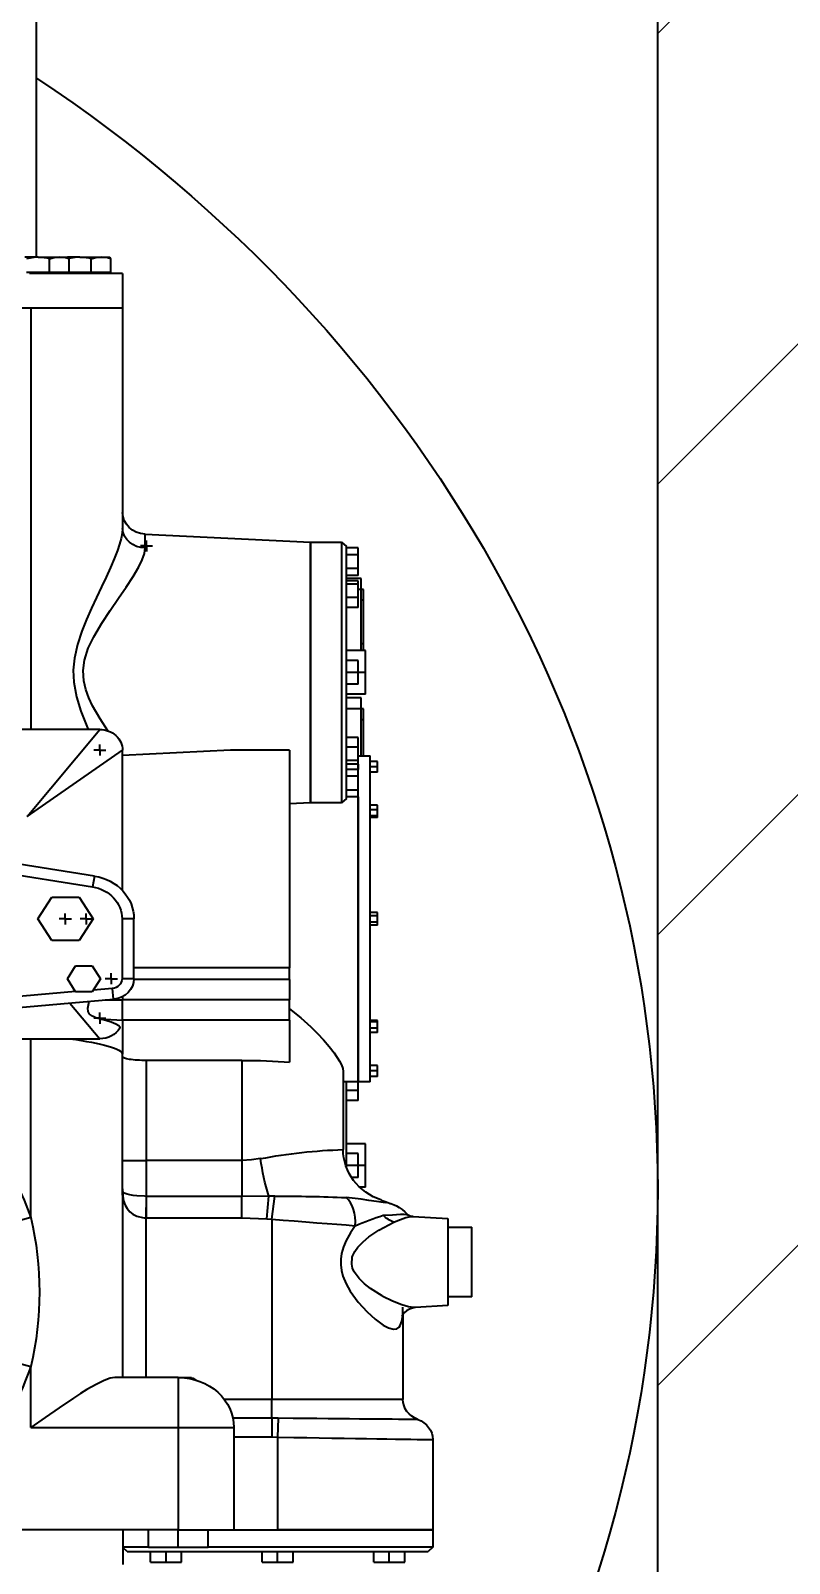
# Model space of a CAD drawing. Extents: x -12047294 to -5625356, y -1456591 to -622873.
# Drawn here: x -5746247 to -5745950, y -680175 to -679574 of the extents above; entities that cross this region are included whole.
import ezdxf

# ---------------------------------------------------------------- set-up
doc = ezdxf.new("R2010")
doc.units = 0
doc.header["$LTSCALE"] = 10
doc.header["$MEASUREMENT"] = 0
doc.layers.add('A-TEXTROOM-报建', color=210, linetype='Continuous')
doc.layers.add('M-DUCT', color=156, linetype='Continuous', lineweight=25)
doc.layers.add('M-W-EQUIP', color=156, linetype='Continuous', lineweight=35)

# ---------------------------------------------------------------- blocks, each defined once
blk = doc.blocks.new('300RT')
at = {"layer": 'M-W-EQUIP'}
for p, q in [((0, 0), (0, 1550)), ((274.18, 805.66, 0), (274.18, 1550, 0)), ((241.38, 805.07, 0), (243.51, 805.5, 0)), ((241.38, 800.6, 0), (241.38, 805.07, 0)), ((245.72, 805.66, 0), (242.02, 805.66, 0)), ((243.51, 805.5, 0), (245.72, 805.66, 0)), ((255.12, 805.66, 0), (245.72, 805.66, 0)), ((250.06, 805.07, 0), (251.03, 805.27, 0)), ((250.06, 800.6, 0), (250.06, 805.07, 0)), ((251.03, 805.27, 0), (255.12, 805.66, 0)), ((255.12, 805.66, 0), (256.25, 805.63, 0)), ((255.12, 805.66, 0), (260.53, 805.66, 0)), ((256.25, 805.63, 0), (259.81, 805.12, 0)), ((259.81, 805.07, 0), (261.93, 805.5, 0)), ((259.81, 800.6, 0), (259.81, 805.07, 0)), ((264.15, 805.66, 0), (260.44, 805.66, 0)), ((261.93, 805.5, 0), (264.15, 805.66, 0)), ((273.54, 805.66, 0), (264.15, 805.66, 0)), ((268.49, 805.07, 0), (269.46, 805.27, 0)), ((268.49, 800.6, 0), (268.49, 805.07, 0)), ((269.46, 805.27, 0), (273.54, 805.66, 0)), ((273.54, 805.66, 0), (274.67, 805.63, 0)), ((273.54, 805.66, 0), (279.32, 805.66, 0)), ((274.67, 805.63, 0), (278.6, 805.07, 0)), ((236.22, 800.16, 0), (236.22, 788.42, 0)), ((236.22, 800.16, 0), (277.31, 800.16, 0)), ((245.72, 800.6, 0), (241.38, 800.6, 0)), ((242.02, 800.6, 0), (242.02, 800.16, 0)), ((250.06, 800.6, 0), (245.72, 800.6, 0)), ((255.12, 800.6, 0), (250.06, 800.6, 0)), ((259.81, 800.6, 0), (255.12, 800.6, 0)), ((264.15, 800.6, 0), (259.81, 800.6, 0)), ((260.44, 800.6, 0), (260.44, 800.16, 0)), ((268.49, 800.6, 0), (264.15, 800.6, 0)), ((273.54, 800.6, 0), (268.49, 800.6, 0)), ((278.6, 800.6, 0), (273.54, 800.6, 0)), ((236.22, 788.42, 0), (276.78, 788.42, 0)), ((236.22, 788.42, 0), (236.22, 714.03, 0)), ((276.78, 788.42, 0), (276.78, 646.09, 0)), ((276.78, 788.42, 0), (514.55, 788.42, 0)), ((139.52, 709.41, 0), (137.41, 707.94, 0)), ((153.21, 709.41, 0), (139.52, 709.41, 0)), ((139.52, 709.41, 0), (139.52, 621.37, 0)), ((226.24, 712.07, 0), (153.21, 709.41, 0)), ((153.21, 621.37, 0), (153.21, 709.41, 0)), ((153.21, 709.41, 0), (153.21, 621.37, 0)), ((225.69, 708.08, 0), (225.69, 709.95, 0)), ((226.24, 707.43, 0), (226.24, 712.07, 0)), ((236.22, 714.03, 0), (236.38, 712.41, 0)), ((236.38, 712.41, 0), (236.81, 710.65, 0)), ((236.81, 710.65, 0), (237.52, 708.68, 0)), ((132.14, 707.46, 0), (137.41, 707.46, 0)), ((132.14, 705.13, 0), (132.14, 707.46, 0)), ((132.14, 700.47, 0), (132.14, 705.13, 0)), ((132.14, 705.13, 0), (137.41, 705.13, 0)), ((137.41, 622.83, 0), (137.41, 707.94, 0)), ((225.69, 708.08, 0), (223.01, 708.08, 0)), ((225.69, 708.08, 0), (225.69, 706.22, 0)), ((225.69, 708.08, 0), (228.37, 708.08, 0)), ((226.59, 705.53, 0), (226.24, 707.43, 0)), ((227.55, 703.38, 0), (226.59, 705.53, 0)), ((237.52, 708.68, 0), (238.43, 706.6, 0)), ((238.43, 706.6, 0), (239.89, 703.75, 0)), ((132.14, 700.47, 0), (137.41, 700.47, 0)), ((132.14, 698.14, 0), (132.14, 700.47, 0)), ((229.03, 701.02, 0), (227.55, 703.38, 0)), ((231.54, 697.71, 0), (229.03, 701.02, 0)), ((239.89, 703.75, 0), (241.57, 700.76, 0)), ((241.57, 700.76, 0), (243.48, 697.58, 0)), ((130.88, 697.08, 0), (137.41, 697.08, 0)), ((130.88, 693.41, 0), (130.88, 697.08, 0)), ((132.14, 698.14, 0), (137.41, 698.14, 0)), ((132.14, 696.34, 0), (137.41, 696.34, 0)), ((132.14, 695.14, 0), (132.14, 696.34, 0)), ((132.14, 690.64, 0), (132.14, 695.14, 0)), ((132.14, 695.14, 0), (137.41, 695.14, 0)), ((234.57, 694.15, 0), (231.54, 697.71, 0)), ((237.94, 690.4, 0), (234.57, 694.15, 0)), ((243.48, 697.58, 0), (245.51, 694.29, 0)), ((245.51, 694.29, 0), (247.72, 690.72, 0)), ((129.83, 693.41, 0), (130.88, 693.41, 0)), ((129.83, 689.74, 0), (129.83, 693.41, 0)), ((129.83, 689.74, 0), (130.88, 689.74, 0)), ((129.83, 675.07, 0), (129.83, 689.74, 0)), ((130.88, 672.72, 0), (130.88, 693.41, 0)), ((130.88, 693.41, 0), (132.14, 693.41, 0)), ((132.14, 687.34, 0), (132.14, 690.64, 0)), ((132.14, 690.64, 0), (137.41, 690.64, 0)), ((241.65, 686.31, 0), (237.94, 690.4, 0)), ((247.72, 690.72, 0), (249.96, 687.05, 0)), ((132.14, 687.34, 0), (137.41, 687.34, 0)), ((245.4, 681.99, 0), (241.65, 686.31, 0)), ((249.96, 687.05, 0), (252.17, 683.22, 0)), ((248.92, 677.42, 0), (245.4, 681.99, 0)), ((252.17, 683.22, 0), (254.23, 679.28, 0)), ((254.23, 679.28, 0), (256.15, 674.82, 0)), ((129.83, 675.07, 0), (130.88, 675.07, 0)), ((129.83, 672.72, 0), (129.83, 675.07, 0)), ((251.33, 673.58, 0), (248.92, 677.42, 0)), ((253.05, 669.52, 0), (251.33, 673.58, 0)), ((256.15, 674.82, 0), (257.5, 670.16, 0)), ((128.98, 672.72, 0), (137.41, 672.72, 0)), ((128.98, 665.39, 0), (128.98, 672.72, 0)), ((132.14, 665.39, 0), (132.14, 669.42, 0)), ((132.14, 669.42, 0), (137.41, 669.42, 0)), ((253.64, 666.03, 0), (253.05, 669.52, 0)), ((257.5, 670.16, 0), (257.98, 666.16, 0)), ((128.98, 658.05, 0), (128.98, 665.39, 0)), ((128.98, 665.39, 0), (132.14, 665.39, 0)), ((132.14, 665.39, 0), (137.41, 665.39, 0)), ((132.14, 661.35, 0), (132.14, 665.39, 0)), ((253.37, 662.52, 0), (253.64, 666.03, 0)), ((257.98, 666.16, 0), (257.76, 662.08, 0)), ((128.98, 658.05, 0), (137.41, 658.05, 0)), ((132.14, 661.35, 0), (137.41, 661.35, 0)), ((251.11, 656.78, 0), (252.47, 659.6, 0)), ((252.47, 659.6, 0), (253.37, 662.52, 0)), ((257.76, 662.08, 0), (256.58, 657.17, 0)), ((129.83, 649.39, 0), (129.83, 653.06, 0)), ((129.83, 653.06, 0), (130.88, 653.06, 0)), ((130.88, 656.73, 0), (137.41, 656.73, 0)), ((130.88, 653.06, 0), (130.88, 656.73, 0)), ((130.88, 637.14, 0), (130.88, 653.06, 0)), ((130.88, 653.06, 0), (137.41, 653.06, 0)), ((246.17, 649.74, 0), (249.43, 654.08, 0)), ((249.43, 654.08, 0), (251.11, 656.78, 0)), ((254.63, 652.33, 0), (251.34, 646.09, 0)), ((256.58, 657.17, 0), (254.63, 652.33, 0)), ((129.83, 637.14, 0), (129.83, 649.39, 0)), ((129.83, 649.39, 0), (130.88, 649.39, 0)), ((242.67, 645.63, 0), (246.17, 649.74, 0)), ((132.14, 643.43, 0), (137.41, 643.43, 0)), ((132.14, 640.13, 0), (132.14, 643.43, 0)), ((278.36, 616.74, 0), (246.23, 646.09, 0)), ((246.23, 646.09, 0), (507.7, 646.09, 0)), ((132.14, 637.14, 0), (126.88, 637.14, 0)), ((126.88, 527.09, 0), (126.88, 637.14, 0)), ((132.14, 635.63, 0), (132.14, 640.13, 0)), ((132.14, 640.13, 0), (137.41, 640.13, 0)), ((162.48, 639.12, 0), (188.61, 639.12, 0)), ((162.48, 639.12, 0), (162.48, 565.56, 0)), ((188.61, 639.12, 0), (236.22, 637.36, 0)), ((236.22, 591.65, 0), (236.22, 639.12, 0)), ((278.36, 616.74, 0), (236.22, 639.12, 0)), ((246.23, 639.12, 0), (243.56, 639.12, 0)), ((246.23, 639.12, 0), (246.23, 640.98, 0)), ((246.23, 639.12, 0), (246.23, 637.26, 0)), ((246.23, 639.12, 0), (248.91, 639.12, 0)), ((123.72, 633.47, 0), (123.72, 635.31, 0)), ((123.72, 635.31, 0), (126.88, 635.31, 0)), ((123.72, 631.64, 0), (123.72, 633.47, 0)), ((123.72, 633.47, 0), (126.88, 633.47, 0)), ((123.72, 631.64, 0), (126.88, 631.64, 0)), ((132.14, 635.63, 0), (137.41, 635.63, 0)), ((132.14, 634.43, 0), (132.14, 635.63, 0)), ((132.14, 634.43, 0), (137.41, 634.43, 0)), ((132.14, 632.63, 0), (132.14, 634.43, 0)), ((132.14, 634.43, 0), (132.14, 632.63, 0)), ((132.14, 632.63, 0), (137.41, 632.63, 0)), ((132.14, 630.3, 0), (132.14, 632.63, 0)), ((132.14, 625.64, 0), (132.14, 630.3, 0)), ((132.14, 630.3, 0), (137.41, 630.3, 0)), ((132.14, 623.31, 0), (132.14, 625.64, 0)), ((132.14, 625.64, 0), (137.41, 625.64, 0)), ((132.14, 623.31, 0), (137.41, 623.31, 0)), ((132.14, 527.09, 0), (132.14, 623.31, 0)), ((132.14, 623.31, 0), (132.14, 527.09, 0)), ((137.41, 622.83, 0), (139.52, 621.37, 0)), ((139.52, 621.37, 0), (153.21, 621.37, 0)), ((153.21, 621.37, 0), (162.48, 621.03, 0)), ((123.72, 620.48, 0), (126.88, 620.48, 0)), ((123.72, 618.98, 0), (123.72, 620.48, 0)), ((123.72, 618.98, 0), (126.88, 618.98, 0)), ((123.72, 616.93, 0), (123.72, 618.98, 0)), ((123.72, 616.93, 0), (126.88, 616.93, 0)), ((123.72, 616.38, 0), (123.72, 616.93, 0)), ((123.72, 616.38, 0), (126.88, 616.38, 0)), ((248.62, 596.57, 0), (407.4, 615.86, 0)), ((408.3, 612.25, 0), (249.52, 592.96, 0)), ((248.62, 596.57, 0), (249.52, 592.96, 0)), ((255.32, 589.45, 0), (249.24, 582.12, 0)), ((267.48, 589.45, 0), (255.32, 589.45, 0)), ((273.57, 582.12, 0), (267.48, 589.45, 0)), ((123.72, 583.17, 0), (123.72, 584.23, 0)), ((123.72, 584.23, 0), (126.88, 584.23, 0)), ((123.72, 583.17, 0), (126.88, 583.17, 0)), ((123.72, 581.06, 0), (123.72, 583.17, 0)), ((123.72, 580, 0), (123.72, 581.06, 0)), ((123.72, 581.06, 0), (126.88, 581.06, 0)), ((123.72, 580, 0), (126.88, 580, 0)), ((231.17, 582.12, 0), (236.44, 582.12, 0)), ((231.17, 561.91, 0), (231.17, 582.12, 0)), ((236.44, 582.12, 0), (236.44, 561.91, 0)), ((249.24, 582.12, 0), (255.32, 574.78, 0)), ((252.24, 582.12, 0), (249.56, 582.12, 0)), ((252.24, 582.12, 0), (252.24, 583.98, 0)), ((252.24, 582.12, 0), (252.24, 580.25, 0)), ((252.24, 582.12, 0), (254.91, 582.12, 0)), ((261.51, 582.12, 0), (258.83, 582.12, 0)), ((261.51, 582.12, 0), (261.51, 583.98, 0)), ((261.51, 582.12, 0), (261.51, 580.25, 0)), ((261.51, 582.12, 0), (264.18, 582.12, 0)), ((267.48, 574.78, 0), (273.57, 582.12, 0)), ((255.32, 574.78, 0), (267.48, 574.78, 0)), ((162.48, 565.56, 0), (231.17, 565.56, 0)), ((162.48, 561.68, 0), (162.48, 565.56, 0)), ((249.64, 566.31, 0), (245.99, 561.91, 0)), ((256.94, 566.31, 0), (249.64, 566.31, 0)), ((260.59, 561.91, 0), (256.94, 566.31, 0)), ((162.48, 561.68, 0), (162.48, 554.73, 0)), ((162.48, 561.68, 0), (231.17, 561.68, 0)), ((231.17, 561.91, 0), (236.44, 561.91, 0)), ((241.18, 561.91, 0), (238.5, 561.91, 0)), ((241.18, 561.91, 0), (241.18, 563.77, 0)), ((241.18, 561.91, 0), (241.18, 560.05, 0)), ((241.18, 561.91, 0), (243.85, 561.91, 0)), ((245.99, 561.91, 0), (249.64, 557.51, 0)), ((256.94, 557.51, 0), (260.59, 561.91, 0)), ((162.48, 547.86, 0), (162.48, 554.73, 0)), ((162.48, 554.73, 0), (236.22, 554.73, 0)), ((236.22, 555.85, 0), (236.22, 554.73, 0)), ((243.96, 554.73, 0), (236.22, 554.73, 0)), ((236.22, 547.86, 0), (236.22, 554.73, 0)), ((240.23, 554.97, 0), (240.73, 558.62, 0)), ((442.67, 541.62, 0), (240.23, 554.97, 0)), ((240.73, 558.62, 0), (249.18, 558.07, 0)), ((249.64, 557.51, 0), (256.94, 557.51, 0)), ((251.16, 553.63, 0), (250.95, 554.27, 0)), ((256.98, 557.55, 0), (382.89, 549.25, 0)), ((162.48, 551.7, 0), (157.59, 548.74, 0)), ((259.46, 553.7, 0), (246.23, 541.62, 0)), ((246.23, 548.59, 0), (246.23, 550.45, 0)), ((247.98, 548.68, 0), (249.53, 549.21, 0)), ((249.53, 549.21, 0), (250.82, 549.97, 0)), ((250.82, 549.97, 0), (251.46, 550.84, 0)), ((251.57, 551.91, 0), (251.16, 553.63, 0)), ((251.46, 550.84, 0), (251.57, 551.91, 0)), ((123.72, 547.85, 0), (126.88, 547.85, 0)), ((123.72, 547.3, 0), (123.72, 547.85, 0)), ((123.72, 547.3, 0), (126.88, 547.3, 0)), ((123.72, 545.25, 0), (123.72, 547.3, 0)), ((123.72, 543.76, 0), (123.72, 545.25, 0)), ((123.72, 545.25, 0), (126.88, 545.25, 0)), ((123.72, 543.76, 0), (126.88, 543.76, 0)), ((153.13, 545.67, 0), (150.16, 543.42, 0)), ((157.59, 548.74, 0), (153.13, 545.67, 0)), ((162.48, 547.86, 0), (236.22, 547.86, 0)), ((162.48, 547.86, 0), (162.48, 533.72, 0)), ((246.34, 548.34, 0), (236.22, 547.86, 0)), ((236.22, 547.86, 0), (236.22, 536.39, 0)), ((237.79, 546.07, 0), (237.4, 545.64, 0)), ((237.4, 545.64, 0), (237.47, 545.22, 0)), ((239.12, 546.72, 0), (237.79, 546.07, 0)), ((241.27, 547.36, 0), (239.12, 546.72, 0)), ((243.57, 547.87, 0), (241.27, 547.36, 0)), ((246.23, 548.59, 0), (243.56, 548.59, 0)), ((246.34, 548.34, 0), (243.57, 547.87, 0)), ((246.23, 548.59, 0), (246.23, 546.72, 0)), ((246.23, 548.59, 0), (248.91, 548.59, 0)), ((246.34, 548.34, 0), (247.98, 548.68, 0)), ((145, 539.01, 0), (142.88, 536.91, 0)), ((147.47, 541.21, 0), (145, 539.01, 0)), ((150.16, 543.42, 0), (147.47, 541.21, 0)), ((442.67, 541.62, 0), (246.23, 541.62, 0)), ((276.78, 481.24, 0), (276.78, 541.62, 0)), ((140.48, 534.09, 0), (139.62, 532.78, 0)), ((142.88, 536.91, 0), (140.48, 534.09, 0)), ((183.55, 534.31, 0), (225.69, 534.31, 0)), ((183.55, 534.31, 0), (183.55, 500.53, 0)), ((225.69, 500.53, 0), (225.69, 534.31, 0)), ((236.22, 490.92, 0), (236.22, 536.39, 0)), ((123.72, 530.76, 0), (123.72, 532.59, 0)), ((123.72, 532.59, 0), (126.88, 532.59, 0)), ((123.72, 528.93, 0), (123.72, 530.76, 0)), ((123.72, 530.76, 0), (126.88, 530.76, 0)), ((123.72, 528.93, 0), (126.88, 528.93, 0)), ((138.78, 530.26, 0), (138.78, 504.2, 0)), ((139.05, 531.59, 0), (138.8, 530.54, 0)), ((138.8, 530.54, 0), (138.82, 530.26, 0)), ((139.62, 532.78, 0), (139.05, 531.59, 0)), ((126.88, 527.09, 0), (132.14, 527.09, 0)), ((132.14, 527.09, 0), (138.78, 527.09, 0)), ((132.14, 524.1, 0), (132.14, 527.09, 0)), ((132.14, 520.8, 0), (132.14, 524.1, 0)), ((132.14, 524.1, 0), (137.41, 524.1, 0)), ((137.41, 498.26, 0), (137.41, 527.09, 0)), ((132.14, 520.8, 0), (137.41, 520.8, 0)), ((128.98, 498.85, 0), (128.98, 506.18, 0)), ((128.98, 506.18, 0), (137.41, 506.18, 0)), ((132.14, 498.85, 0), (132.14, 502.88, 0)), ((132.14, 502.88, 0), (137.41, 502.88, 0)), ((138.82, 504.2, 0), (138.84, 504.2, 0)), ((128.98, 491.51, 0), (128.98, 498.85, 0)), ((128.98, 498.85, 0), (132.14, 498.85, 0)), ((132.14, 498.85, 0), (137.41, 498.85, 0)), ((132.14, 494.81, 0), (132.14, 498.85, 0)), ((175.26, 501.14, 0), (179.33, 500.7, 0)), ((179.33, 500.7, 0), (183.55, 500.53, 0)), ((183.55, 500.53, 0), (183.55, 488.4, 0)), ((183.55, 500.53, 0), (225.69, 500.53, 0)), ((225.69, 488.4, 0), (225.69, 500.53, 0)), ((236.22, 500.53, 0), (225.69, 500.53, 0)), ((132.14, 494.81, 0), (135.11, 494.81, 0)), ((120.73, 486.75, 0), (120.26, 486.62, 0)), ((121.26, 486.88, 0), (120.28, 486.54, 0)), ((121.69, 487.02, 0), (120.73, 486.75, 0)), ((121.7, 487.01, 0), (121.26, 486.88, 0)), ((121.86, 487.07, 0), (121.7, 487.01, 0)), ((124.18, 486.62, 0), (127.54, 487.04, 0)), ((127.54, 487.04, 0), (130.96, 487.46, 0)), ((128.98, 491.51, 0), (131.49, 491.51, 0)), ((130.96, 487.46, 0), (137.56, 487.99, 0)), ((135.64, 486.25, 0), (136.54, 487.2, 0)), ((136.54, 487.2, 0), (137.56, 487.99, 0)), ((170.38, 480.71, 0), (169.01, 488.49, 0)), ((169.01, 488.49, 0), (171.68, 488.46, 0)), ((172.46, 480.85, 0), (171.68, 488.46, 0)), ((171.68, 488.46, 0), (183.55, 488.4, 0)), ((183.55, 481.12, 0), (183.55, 488.4, 0)), ((183.55, 488.4, 0), (225.69, 488.4, 0)), ((225.69, 488.4, 0), (225.71, 488.4, 0)), ((225.69, 481.12, 0), (225.69, 488.4, 0)), ((225.71, 488.4, 0), (226.58, 488.41, 0)), ((225.75, 481.12, 0), (225.71, 488.4, 0)), ((226.58, 488.41, 0), (229.94, 488.55, 0)), ((229.94, 488.55, 0), (231.57, 488.69, 0)), ((231.57, 488.69, 0), (232.97, 488.87, 0)), ((232.97, 488.87, 0), (234.19, 489.1, 0)), ((234.19, 489.1, 0), (235.1, 489.34, 0)), ((235.1, 489.34, 0), (235.74, 489.62, 0)), ((235.78, 486.91, 0), (235.13, 485.47, 0)), ((235.74, 489.62, 0), (236.1, 489.94, 0)), ((236.14, 488.47, 0), (235.78, 486.91, 0)), ((236.22, 490.92, 0), (236.27, 490.16, 0)), ((236.27, 490.16, 0), (236.27, 427.17, 0)), ((107.92, 481.62, 0), (92.64, 480.87, 0)), ((108.94, 481.62, 0), (107.93, 481.56, 0)), ((111.23, 481.29, 0), (108.94, 481.62, 0)), ((110.3, 482.12, 0), (110.25, 482.07, 0)), ((111.54, 483.13, 0), (110.3, 482.12, 0)), ((110.66, 482.24, 0), (110.44, 482.15, 0)), ((111.84, 482.36, 0), (110.66, 482.24, 0)), ((112.81, 483.97, 0), (111.54, 483.13, 0)), ((113.55, 482.33, 0), (111.84, 482.36, 0)), ((114.08, 484.63, 0), (112.81, 483.97, 0)), ((116.99, 482.11, 0), (113.55, 482.33, 0)), ((115.34, 485.17, 0), (114.08, 484.63, 0)), ((116.35, 485.53, 0), (115.34, 485.17, 0)), ((117.1, 485.76, 0), (116.35, 485.53, 0)), ((121.07, 482, 0), (116.99, 482.11, 0)), ((117.72, 485.93, 0), (117.1, 485.76, 0)), ((118.09, 486.03, 0), (117.72, 485.93, 0)), ((118.45, 486.12, 0), (118.09, 486.03, 0)), ((119.08, 486.29, 0), (118.45, 486.12, 0)), ((119.89, 486.51, 0), (119.08, 486.29, 0)), ((119.88, 486.4, 0), (119.65, 486.29, 0)), ((119.65, 486.29, 0), (120.02, 486.24, 0)), ((120.28, 486.54, 0), (119.88, 486.4, 0)), ((120.26, 486.62, 0), (119.89, 486.51, 0)), ((120.02, 486.24, 0), (121.24, 486.32, 0)), ((121.11, 482, 0), (121.07, 482, 0)), ((121.24, 486.32, 0), (124.18, 486.62, 0)), ((133.53, 481.33, 0), (133.82, 482.69, 0)), ((133.82, 482.69, 0), (134.27, 483.98, 0)), ((134.27, 483.98, 0), (134.88, 485.17, 0)), ((134.88, 485.17, 0), (135.64, 486.25, 0)), ((229.98, 481.74, 0), (227.45, 481.22, 0)), ((231.63, 482.38, 0), (229.98, 481.74, 0)), ((233.01, 483.19, 0), (231.63, 482.38, 0)), ((234.24, 484.27, 0), (233.01, 483.19, 0)), ((235.13, 485.47, 0), (234.24, 484.27, 0)), ((92.64, 477.94, 0), (82.1, 477.94, 0)), ((82.1, 466.2, 0), (82.1, 477.94, 0)), ((92.64, 480.87, 0), (92.64, 451.53, 0)), ((113.57, 480.63, 0), (111.23, 481.29, 0)), ((116.18, 479.74, 0), (113.57, 480.63, 0)), ((116.47, 479.64, 0), (116.18, 479.74, 0)), ((118.74, 478.82, 0), (116.47, 479.64, 0)), ((123.14, 476.95, 0), (118.74, 478.82, 0)), ((127.45, 474.72, 0), (123.14, 476.95, 0)), ((133.42, 479.92, 0), (133.53, 481.33, 0)), ((133.48, 478.49, 0), (133.42, 479.92, 0)), ((137.45, 478.73, 0), (133.48, 478.49, 0)), ((133.48, 478.49, 0), (135.64, 476.1, 0)), ((141.66, 478.98, 0), (137.45, 478.73, 0)), ((145.96, 479.23, 0), (141.66, 478.98, 0)), ((150.43, 479.5, 0), (145.96, 479.23, 0)), ((155.36, 479.79, 0), (150.43, 479.5, 0)), ((160.41, 480.1, 0), (155.36, 479.79, 0)), ((165.38, 480.4, 0), (160.41, 480.1, 0)), ((170.38, 480.71, 0), (165.38, 480.4, 0)), ((172.46, 480.85, 0), (170.38, 480.71, 0)), ((170.38, 480.71, 0), (170.38, 419.83, 0)), ((183.55, 481.12, 0), (172.46, 480.85, 0)), ((225.69, 481.12, 0), (183.55, 481.12, 0)), ((225.75, 481.12, 0), (225.69, 481.12, 0)), ((226.61, 481.15, 0), (225.75, 481.12, 0)), ((225.75, 427.17, 0), (225.75, 481.12, 0)), ((227.45, 481.22, 0), (226.61, 481.15, 0)), ((276.78, 481.24, 0), (291.9, 478.04, 0)), ((130.02, 473.09, 0), (127.45, 474.72, 0)), ((132.33, 471.25, 0), (130.02, 473.09, 0)), ((133.69, 469.79, 0), (132.33, 471.25, 0)), ((135.64, 476.1, 0), (137.56, 473.48, 0)), ((137.56, 473.48, 0), (138.71, 471.37, 0)), ((138.71, 471.37, 0), (139.54, 469.12, 0)), ((82.1, 454.46, 0), (82.1, 466.2, 0)), ((134.66, 468.23, 0), (133.69, 469.79, 0)), ((134.84, 467.8, 0), (134.66, 468.23, 0)), ((135.08, 465.54, 0), (134.84, 467.8, 0)), ((139.54, 469.12, 0), (139.88, 467.22, 0)), ((139.88, 467.22, 0), (139.89, 465.26, 0)), ((131.76, 460.65, 0), (133.94, 462.93, 0)), ((133.94, 462.93, 0), (134.66, 464.17, 0)), ((134.66, 464.17, 0), (135.08, 465.54, 0)), ((138.92, 461.49, 0), (137.53, 458.86, 0)), ((139.56, 463.37, 0), (138.92, 461.49, 0)), ((139.89, 465.26, 0), (139.56, 463.37, 0)), ((121.68, 454.78, 0), (126.83, 457.32, 0)), ((126.83, 457.32, 0), (129.39, 458.88, 0)), ((129.39, 458.88, 0), (131.76, 460.65, 0)), ((135.71, 456.37, 0), (132.17, 452.65, 0)), ((137.53, 458.86, 0), (135.71, 456.37, 0)), ((82.1, 454.46, 0), (92.64, 454.46, 0)), ((92.64, 451.53, 0), (106.88, 450.83, 0)), ((106.96, 450.83, 0), (107.04, 450.83, 0)), ((106.96, 450.83, 0), (107.51, 450.82, 0)), ((107.04, 450.83, 0), (108.25, 450.68, 0)), ((107.51, 450.82, 0), (110.04, 451.06, 0)), ((108.25, 450.68, 0), (109.61, 450.31, 0)), ((110.04, 451.06, 0), (112.99, 451.7, 0)), ((112.44, 450.75, 0), (112.45, 450.97, 0)), ((112.55, 448.32, 0), (112.44, 450.75, 0)), ((112.99, 451.7, 0), (117.01, 452.94, 0)), ((117.01, 452.94, 0), (121.32, 454.62, 0)), ((121.32, 454.62, 0), (121.68, 454.78, 0)), ((132.17, 452.65, 0), (128.25, 449.35, 0)), ((109.61, 450.31, 0), (110.88, 449.74, 0)), ((110.88, 449.74, 0), (111.83, 449.11, 0)), ((111.83, 449.11, 0), (112.38, 448.59, 0)), ((112.38, 448.59, 0), (112.64, 448.24, 0)), ((112.44, 448.5, 0), (112.44, 419.83, 0)), ((112.91, 446.26, 0), (112.55, 448.32, 0)), ((112.64, 448.24, 0), (112.73, 448.09, 0)), ((112.73, 448.09, 0), (112.73, 448.1, 0)), ((113.6, 444.78, 0), (112.91, 446.26, 0)), ((124.69, 446.87, 0), (121.2, 444.92, 0)), ((128.25, 449.35, 0), (124.69, 446.87, 0)), ((114.1, 444.23, 0), (113.6, 444.78, 0)), ((115.2, 443.65, 0), (114.1, 444.23, 0)), ((116.56, 443.51, 0), (115.2, 443.65, 0)), ((118.75, 443.94, 0), (116.56, 443.51, 0)), ((121.2, 444.92, 0), (118.75, 443.94, 0)), ((291.9, 434.11, 0), (276.78, 430.91, 0)), ((276.78, 410.29, 0), (276.78, 430.91, 0)), ((211.28, 427.17, 0), (205.82, 427.17, 0)), ((211.65, 427.17, 0), (211.31, 427.17, 0)), ((211.65, 427.17, 0), (211.65, 410.29, 0)), ((211.65, 427.17, 0), (239.66, 427.17, 0)), ((239.66, 427.17, 0), (241.74, 426.93, 0)), ((241.74, 426.93, 0), (244.3, 426.23, 0)), ((244.3, 426.23, 0), (247.88, 424.9, 0)), ((247.88, 424.9, 0), (251.92, 423.13, 0)), ((112.44, 419.83, 0), (170.38, 419.83, 0)), ((170.38, 413.48, 0), (170.38, 419.83, 0)), ((170.38, 419.83, 0), (191.39, 419.83, 0)), ((251.92, 423.13, 0), (254.84, 421.76, 0)), ((254.84, 421.76, 0), (257.84, 420.28, 0)), ((257.84, 420.28, 0), (264.22, 417, 0)), ((264.22, 417, 0), (270.4, 413.72, 0)), ((105.91, 413.03, 0), (105.89, 413.03, 0)), ((105.89, 413.03, 0), (106.27, 413.03, 0)), ((106.27, 413.03, 0), (107.06, 413.04, 0)), ((107.06, 413.04, 0), (108.25, 413.04, 0)), ((108.25, 413.04, 0), (109.91, 413.05, 0)), ((109.91, 413.05, 0), (111.97, 413.07, 0)), ((111.97, 413.07, 0), (114.37, 413.08, 0)), ((114.37, 413.08, 0), (117.13, 413.1, 0)), ((117.13, 413.1, 0), (120.33, 413.12, 0)), ((120.33, 413.12, 0), (123.87, 413.14, 0)), ((123.87, 413.14, 0), (127.64, 413.17, 0)), ((127.64, 413.17, 0), (131.68, 413.19, 0)), ((131.68, 413.19, 0), (136.11, 413.22, 0)), ((136.11, 413.22, 0), (140.76, 413.26, 0)), ((140.76, 413.26, 0), (145.51, 413.29, 0)), ((145.51, 413.29, 0), (150.43, 413.33, 0)), ((150.43, 413.33, 0), (155.61, 413.37, 0)), ((155.61, 413.37, 0), (160.9, 413.41, 0)), ((160.9, 413.41, 0), (167.51, 413.47, 0)), ((167.51, 413.47, 0), (170.38, 413.48, 0)), ((167.51, 413.47, 0), (167.75, 407.1, 0)), ((170.38, 413.48, 0), (170.38, 407.12, 0)), ((170.38, 413.48, 0), (187.57, 413.48, 0)), ((187.08, 410.29, 0), (187.08, 375.81, 0)), ((187.18, 410.29, 0), (187.13, 410.29, 0)), ((187.69, 410.29, 0), (187.18, 410.29, 0)), ((188.64, 410.29, 0), (187.69, 410.29, 0)), ((190.01, 410.29, 0), (188.64, 410.29, 0)), ((191.77, 410.29, 0), (190.01, 410.29, 0)), ((193.88, 410.29, 0), (191.77, 410.29, 0)), ((196.32, 410.29, 0), (193.88, 410.29, 0)), ((199.04, 410.29, 0), (196.32, 410.29, 0)), ((201.99, 410.29, 0), (199.04, 410.29, 0)), ((205.11, 410.29, 0), (201.99, 410.29, 0)), ((208.35, 410.29, 0), (205.11, 410.29, 0)), ((211.65, 410.29, 0), (208.35, 410.29, 0)), ((211.65, 410.29, 0), (211.65, 375.81, 0)), ((276.78, 410.29, 0), (211.65, 410.29, 0)), ((270.4, 413.72, 0), (276.75, 410.31, 0)), ((276.75, 410.31, 0), (276.78, 410.29, 0)), ((99.28, 406.23, 0), (99.28, 375.81, 0)), ((99.74, 406.23, 0), (99.31, 406.23, 0)), ((99.31, 406.23, 0), (99.33, 406.23, 0)), ((100.67, 406.24, 0), (99.74, 406.23, 0)), ((102.08, 406.26, 0), (100.67, 406.24, 0)), ((103.92, 406.28, 0), (102.08, 406.26, 0)), ((106.2, 406.3, 0), (103.92, 406.28, 0)), ((108.99, 406.33, 0), (106.2, 406.3, 0)), ((112.21, 406.37, 0), (108.99, 406.33, 0)), ((115.72, 406.41, 0), (112.21, 406.37, 0)), ((119.6, 406.45, 0), (115.72, 406.41, 0)), ((123.93, 406.5, 0), (119.6, 406.45, 0)), ((128.59, 406.56, 0), (123.93, 406.5, 0)), ((133.39, 406.62, 0), (128.59, 406.56, 0)), ((138.42, 406.68, 0), (133.39, 406.62, 0)), ((143.82, 406.76, 0), (138.42, 406.68, 0)), ((149.38, 406.83, 0), (143.82, 406.76, 0)), ((154.92, 406.91, 0), (149.38, 406.83, 0)), ((160.55, 406.99, 0), (154.92, 406.91, 0)), ((167.75, 407.1, 0), (160.55, 406.99, 0)), ((170.38, 407.12, 0), (167.75, 407.1, 0)), ((167.75, 407.1, 0), (167.75, 375.81, 0)), ((187.08, 407.12, 0), (170.38, 407.12, 0)), ((99.28, 375.81, 0), (99.28, 369.94, 0)), ((167.75, 375.81, 0), (99.28, 375.81, 0)), ((99.28, 375.81, 0), (133.51, 375.81, 0)), ((133.51, 375.81, 0), (167.75, 375.81, 0)), ((187.08, 375.81, 0), (167.75, 375.81, 0)), ((211.65, 375.81, 0), (187.08, 375.81, 0)), ((198.48, 369.94, 0), (198.48, 375.81, 0)), ((211.65, 375.81, 0), (349.31, 375.81, 0)), ((211.65, 369.94, 0), (211.65, 375.81, 0)), ((224.82, 369.94, 0), (224.82, 375.81, 0)), ((235.91, 364.07, 0), (235.91, 375.81, 0)), ((99.28, 369.94, 0), (101.38, 368.48, 0)), ((99.28, 369.94, 0), (133.51, 369.94, 0)), ((134.57, 368.48, 0), (101.38, 368.48, 0)), ((111.64, 364.81, 0), (111.64, 368.48, 0)), ((118.48, 364.81, 0), (118.48, 368.48, 0)), ((125.33, 364.81, 0), (125.33, 368.48, 0)), ((133.51, 369.94, 0), (198.48, 369.94, 0)), ((234.12, 368.48, 0), (134.57, 368.48, 0)), ((160.9, 364.81, 0), (160.9, 368.48, 0)), ((167.75, 364.81, 0), (167.75, 368.48, 0)), ((174.6, 364.81, 0), (174.6, 368.48, 0)), ((211.65, 369.94, 0), (198.48, 369.94, 0)), ((210.17, 364.81, 0), (210.17, 368.48, 0)), ((224.82, 369.94, 0), (211.65, 369.94, 0)), ((217.02, 364.81, 0), (217.02, 368.48, 0)), ((223.86, 364.81, 0), (223.86, 368.48, 0)), ((224.82, 369.94, 0), (235.91, 369.94, 0)), ((234.12, 368.48, 0), (235.91, 369.72, 0)), ((118.48, 364.81, 0), (111.64, 364.81, 0)), ((125.33, 364.81, 0), (118.48, 364.81, 0)), ((167.75, 364.81, 0), (160.9, 364.81, 0)), ((174.6, 364.81, 0), (167.75, 364.81, 0)), ((217.02, 364.81, 0), (210.17, 364.81, 0)), ((223.86, 364.81, 0), (217.02, 364.81, 0))]:
    blk.add_line(p, q, dxfattribs=at)
for centre, major_axis, ratio, start_param, end_param in [((666.72, 490.74, 0), (-666.72, 0), 0.696429, -0.941274, 0.941274), ((242.57, 804.87, 0), (1.23, 0), 0.696429, 1.967396, 2.907359), ((245.51, 796.85, 0), (12.65, 0), 0.696429, 1.202415, 1.553759), ((261, 804.87, 0), (1.23, 0), 0.696429, 1.967396, 2.907359), ((263.93, 796.85, 0), (12.65, 0), 0.696429, 1.202415, 1.553759), ((225.69, 719.4, 0), (-10.53, 0), 0.696429, 1.623156, 3.141593), ((226.25, 714.38, 0), (9.99, 0), 0.696429, 4.71138, 6.231898), ((246.23, 639.12, 0), (10.01, 0), 0.696429, 1.570796, 3.141593), ((252.24, 582.12, 0), (21.07, 0), 0.696429, 1.743535, 3.141593), ((252.24, 582.12, 0), (-15.8, 0), 0.696429, -1.398058, 0), ((241.18, 561.91, 0), (-10.01, 0), 0.696429, 0, 1.476355), ((241.18, 561.91, 0), (-4.74, 0), 0.696429, 0, 1.476355), ((246.23, 548.59, 0), (-10.01, 0), 0.696429, 0.504387, 1.570796), ((276.78, 538.39, 0), (40.56, 2.03), 0.111057, 2.005479, 3.136047), ((395.61, 456.07, 0), (124.2, 0), 0.696429, 1.719434, 2.846389), ((183.55, 529.33, 0), (44.77, 0), 0.11133, 1.570796, 2.060754), ((225.69, 535.48, 0), (-10.53, 0), 0.11133, 1.570796, 3.141593), ((112.66, 504.16, 0), (-26.19, 0), 0.696429, 1.92974, 3.144006), ((130.93, 352, 0), (-218.69, 0), 0.696429, 4.508253, 4.676212), ((62.67, 509.96, 0), (-113.3, 0), 0.696429, 2.865527, 3.029497), ((168.39, 22.72, 0), (668.79, 0), 0.696429, 1.569861, 1.616907), ((246.91, 489.33, 0), (-10.84, 0), 0.696429, -0.081166, 0.113837), ((228.16, 490.92, 0), (8.07, 0), 0.696429, -0.175529, 0), ((234.04, 490.86, 0), (-2.45, 0), 0.696429, 2.573041, 2.718875), ((202.65, 490.61, 0), (33.62, 0), 0.696429, -0.091768, -0.019523), ((107.95, 484.51, 0), (4.16, 0), 0.696429, 4.702248, 5.348873), ((111.46, 487.84, 0), (12.79, 0), 0.696429, -1.168115, -0.715464), ((70.69, 383.52, 0), (150.13, 0), 0.696429, 1.139338, 1.22833), ((443.67, 456.07, 0), (170.76, 0), 0.696429, 2.928368, 3.354817), ((395.61, 456.07, 0), (124.2, 0), 0.696429, 3.436796, 4.330346), ((211.31, 410.29, 0), (24.23, 0), 0.696429, 1.570744, 3.141593), ((206.85, 424.28, 0), (-4.15, 0), 0.696429, -1.570556, -0.753165), ((101.91, 419.83, 0), (-10.53, 0), 0.696429, 1.960098, 3.141593), ((109.81, 406.23, 0), (10.53, 0), 0.696429, 1.950803, 3.141022)]:
    blk.add_ellipse(centre, major_axis=major_axis, ratio=ratio, start_param=start_param, end_param=end_param, dxfattribs=at)
blk = doc.blocks.new('A$C23335F82')
at = {"layer": 'M-DUCT'}
h = blk.add_hatch(dxfattribs=at)
h.set_pattern_fill('ANSI31', color=256, scale=1000, angle=90)
h.set_pattern_definition([(135, (-1037127.47, 3311883.54), (-88.3883476, -88.3883476), [])])
h.paths.add_polyline_path([(1000, -6450), (1000, -2150), (0, -2150), (0, -6450)])
h.paths.add_polyline_path([(-1800, -2150), (0, -2150), (0, 2150), (-1800, 2150)])
h.paths.add_polyline_path([(-2800, -6450), (-1800, -6450), (-1800, -2150), (-2800, -2150)])
blk.add_lwpolyline([(-1800, -2150), (-1800, 2150), (0, 2150), (0, -2150)], close=True, dxfattribs=at)
blk.add_lwpolyline([(-1800, -2150), (-1800, 2150), (0, 2150), (0, -2150)], close=True, dxfattribs=at)
at = {"layer": 'M-W-EQUIP', "extrusion": (0, 0, -1), "xscale": 0.8880627839735646, "yscale": 1.161290322580645, "zscale": -1, "rotation": 270}
blk.add_blockref('300RT', (0, -2150), dxfattribs=at)
blk = doc.blocks.new('A$C50D712EB')
at = {"layer": 'M-W-EQUIP', "rotation": 270}
blk.add_blockref('A$C23335F82', (15606, -3202), dxfattribs=at)

msp = doc.modelspace()

# ---------------------------------------------------------------- hatches: boundary and pattern name
at = {"layer": 'A-TEXTROOM-报建'}
h = msp.add_hatch(dxfattribs=at)
h.set_pattern_fill('ANSI31', color=156, scale=300)
h.set_pattern_definition([(45, (6459.6, 7e-09), (-336.759605, 336.759605), [])])
edge = h.paths.add_edge_path(flags=16)
edge.add_arc((-5789890.13, -733372.85), 19800.26, 180.000017, 210.331824)
edge.add_line((-5806980.04, -743372.13), (-5798690.91, -743374.96))
edge.add_arc((-5798679.07, -768353.96), 24979, 71.829588, 90.02715, ccw=False)
edge.add_arc((-5798679.07, -768353.96), 24979, 46.406362, 71.829588, ccw=False)
edge.add_arc((-5761511.42, -729209.43), 29000, 226.550729, 235.723444)
edge.add_line((-5777843.87, -753172.97), (-5734626.49, -753172.36))
edge.add_line((-5734626.49, -753172.36), (-5734626.64, -742572.99))
edge.add_line((-5734626.64, -742572.99), (-5724090.31, -742573.23))
edge.add_line((-5724090.31, -742573.23), (-5724090.31, -706872.96))
edge.add_line((-5724090.31, -706872.96), (-5715090.37, -706872.96))
edge.add_line((-5715090.37, -706872.96), (-5715090.37, -697848.88))
edge.add_arc((-5806750.56, -701974.82), 91753, 2.5773378, 4.9633211)
edge.add_arc((-5757072.82, -697881.76), 41908, 5.264521, 17.986102)
edge.add_arc((-5817479.26, -718426.12), 105710, 18.4672514, 21.4371853)
edge.add_arc((-5747881.98, -689052.2), 30252, 17.826219, 40.559048)
edge.add_arc((-5746701.1, -686704.33), 27846.71, 38.468297, 72.820754)
edge.add_arc((-5793741.7, -821555.82), 170652.45, 71.1042, 72.7569779)
edge.add_line((-5743156, -658573.16), (-5782091.31, -658573.16))
edge.add_line((-5782091.31, -658573.16), (-5782091.31, -664172.85))
edge.add_line((-5782091.31, -664172.85), (-5804290.41, -664172.85))
edge.add_line((-5804290.41, -664172.85), (-5804290.41, -680572.77))
edge.add_line((-5804290.41, -680572.77), (-5809690.41, -680572.77))
edge.add_line((-5809690.41, -680572.77), (-5809690.39, -733372.86))
h.paths.add_polyline_path([(-5821993.28, -644043.68), (-5678940.27, -644043.68), (-5678940.27, -767193.68), (-5821993.28, -767193.68)])

# ---------------------------------------------------------------- block references
msp.add_blockref('A$C50D712EB', (-5759457.66, -677396.43))

doc.saveas('drawing.dxf')
